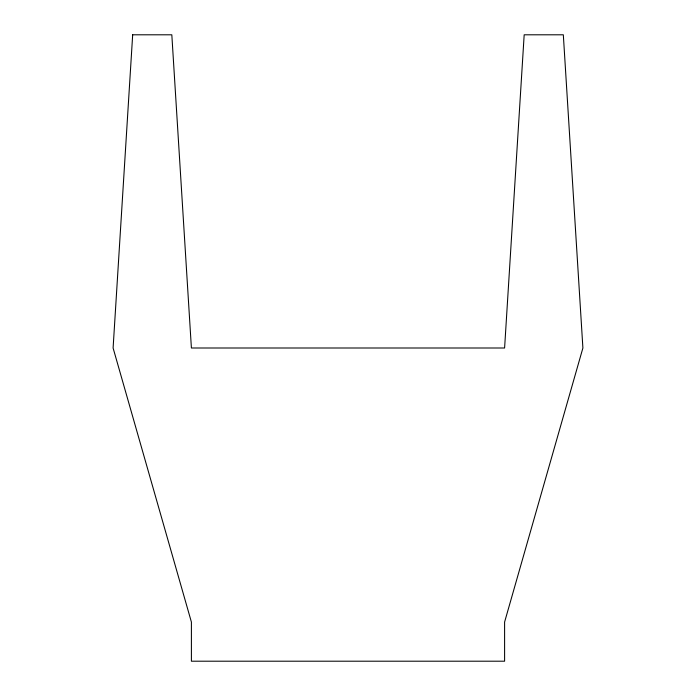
<?xml version="1.0" encoding="UTF-8"?>
<svg xmlns="http://www.w3.org/2000/svg" width="696" height="696" viewBox="0 0 696 696"><rect width="100%" height="100%" fill="white"/><g stroke="black" fill="none" stroke-linecap="round" stroke-linejoin="round"><path stroke-width="1.04" d="M132.675 34.8L113.1 348L191.4 622.05L191.4 661.2L504.6 661.2L504.6 622.05L582.9 348L563.325 34.8L524.175 34.8L504.6 348L191.4 348L171.825 34.8L132.675 34.8"/></g></svg>
